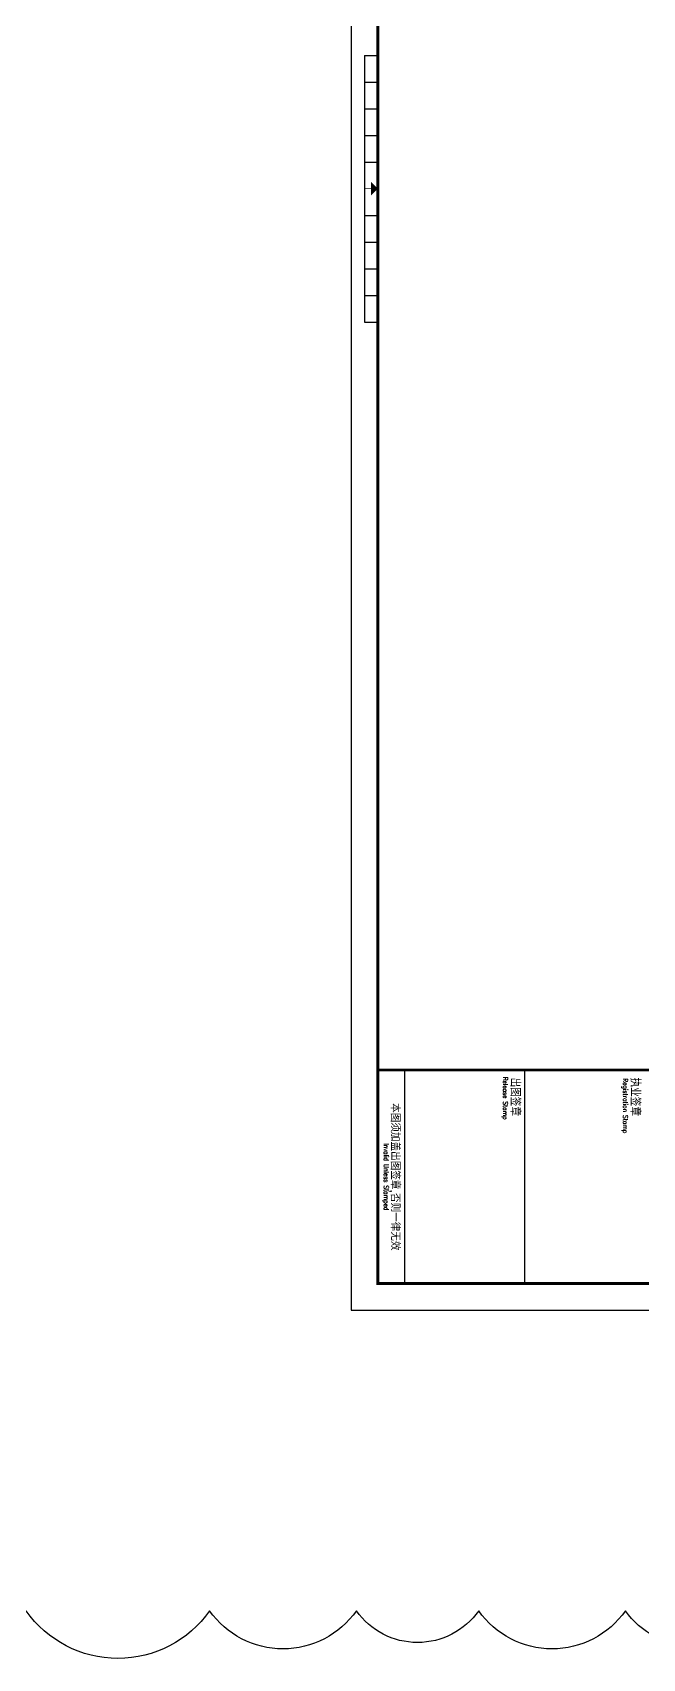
# Model space of a CAD drawing. Extents: x -345393 to -54719, y 203828 to 476815.
# Drawn here: x -104943 to -93507, y 207293 to 237775 of the extents above; entities that cross this region are included whole.
import ezdxf
from ezdxf.enums import TextEntityAlignment as Align

# ---------------------------------------------------------------- set-up
doc = ezdxf.new("R2010")
doc.units = 0
doc.header["$LTSCALE"] = 1000
doc.header["$MEASUREMENT"] = 0
doc.layers.get('0').update_dxf_attribs({"color": 252, "linetype": 'CONTINUOUS'})
doc.layers.add('图框', color=252, linetype='CONTINUOUS')
doc.layers.add('暖通-公共-修改', color=1, linetype='CONTINUOUS')
doc.styles.add('TKZ2_tjkts.shx', font='tjromant.shx', dxfattribs={"bigfont": 'tjkts.shx'})

msp = doc.modelspace()

# ---------------------------------------------------------------- linework, layer by layer
for p, q in [((-97969.07386, 218322.36281), (-97969.07386, 214322.36281)), ((-95719.07386, 218322.36281), (-95719.07386, 214322.36281))]:
    msp.add_line(p, q)
at = {"const_width": 50}
msp.add_lwpolyline([(-69769.07397, 218322.36281), (-98469.07386, 218322.36281)], dxfattribs=at)
at = {"layer": '图框'}
for p, q in [((-98969.07397, 255872.36281), (-98969.07397, 213822.36281)), ((-98719.07397, 237347.36281), (-98719.07397, 232347.36281)), ((-98719.07397, 237347.36281), (-98469.07397, 237347.36281)), ((-98719.07397, 236847.36281), (-98469.07397, 236847.36281)), ((-98719.07397, 236347.36281), (-98469.07397, 236347.36281)), ((-98719.07397, 235847.36281), (-98469.07397, 235847.36281)), ((-98719.07397, 235347.36281), (-98469.07397, 235347.36281)), ((-98719.07397, 234347.36281), (-98469.07397, 234347.36281)), ((-98719.07397, 233847.36281), (-98469.07397, 233847.36281)), ((-98719.07397, 233347.36281), (-98469.07397, 233347.36281)), ((-98719.07397, 232847.36281), (-98469.07397, 232847.36281)), ((-98719.07397, 232347.36281), (-98469.07397, 232347.36281)), ((-98969.07397, 213822.36281), (-69269.07397, 213822.36281))]:
    msp.add_line(p, q, dxfattribs=at)
at = {"layer": '图框', "const_width": 60}
msp.add_lwpolyline([(-69769.07397, 214322.36281), (-69769.07397, 254622.36281), (-98469.07397, 254622.36281), (-98469.07397, 214322.36281)], close=True, dxfattribs=at)
at = {"layer": '图框', "const_width": 15}
msp.add_lwpolyline([(-98594.07397, 234847.36281), (-98719.07397, 234847.36281)], dxfattribs=at)
at = {"layer": '图框'}
msp.add_solid([(-98594.07397, 234972.36281), (-98594.07397, 234722.36281), (-98469.07397, 234847.36281)], dxfattribs=at)
at = {"layer": '暖通-公共-修改'}
msp.add_lwpolyline([(-61496.63352, 209104.97897, -0.52056705), (-62413.79695, 209104.97897, -0.52056705), (-63789.54309, 209104.97897, -0.52056705), (-65165.28922, 209104.97897, -0.52056705), (-67228.90793, 209104.97897, -0.52056705), (-69063.23479, 208646.8125, -0.52056705), (-71356.14436, 208188.64604, -0.52056705), (-74107.63663, 208188.64604, -0.52056705), (-76629.83705, 208188.64604, -0.52056705), (-79610.61919, 208188.64604, -0.52056705), (-82820.69219, 208188.64604, -0.52056705), (-85801.47531, 208188.64604, -0.52056705), (-88552.9666, 208188.64604, -0.52056705), (-91304.45788, 208188.64604, -0.52056705), (-93826.6583, 208188.64604, -0.52056705), (-96578.15057, 208188.64604, -0.52056705), (-98871.06014, 208188.64604, -0.52056705), (-101622.55142, 208188.64604, -0.52056705), (-105061.91527, 208188.64604, -0.52056705)], format="xyb", dxfattribs=at)

# ---------------------------------------------------------------- texts
at = {"style": 'TKZ2_tjkts.shx', "width": 0.8}
for s, p in [('Release Stamp', (-96076.68493, 217796.5887)), ('Registration Stamp', (-93826.68493, 217654.16372)), ('Invalid Unless Stamped', (-98310.53131, 216322.36281))]:
    msp.add_text(s, height=90, rotation=270, dxfattribs=at).set_placement(p, align=Align.MIDDLE_CENTER)
at = {"style": 'TKZ2_tjkts.shx'}
for s, height, p in [('出图签章', 180, (-95891.69775, 217822.36281)), ('执业签章', 180, (-93641.69775, 217822.36281)), ('本图须加盖出图签章,否则一律无效', 150, (-98147.75653, 216322.36281))]:
    msp.add_text(s, height=height, rotation=270, dxfattribs=at).set_placement(p, align=Align.MIDDLE_CENTER)

doc.saveas('drawing.dxf')
